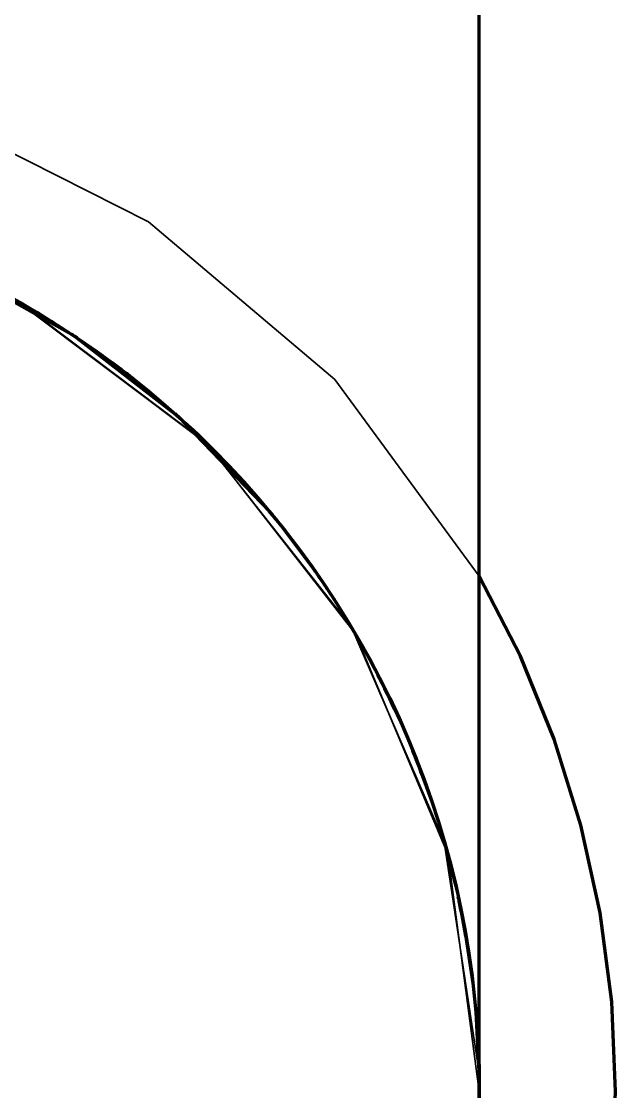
# Model space of a CAD drawing. Header units: millimetres. Extents: x 0 to 2208, y 0 to 420.
# Drawn here: x 113.8832 to 114.0141, y 75.7341 to 75.9699 of the extents above; entities that cross this region are included whole.
import ezdxf

# ---------------------------------------------------------------- set-up
doc = ezdxf.new("R2010")
doc.units = ezdxf.units.MM
doc.linetypes.add('IRAM-E-TRAZOS', pattern=[5, 4, -1])
doc.layers.add('01-VISIBLE', color=7, linetype='CONTINUOUS', lineweight=70)
doc.layers.add('02-OCULTA', color=4, linetype='IRAM-E-TRAZOS', lineweight=35)

msp = doc.modelspace()

# ---------------------------------------------------------------- linework, layer by layer
at = {"layer": '01-VISIBLE'}
for points in [[(113.98406, 75.25406), (113.98406, 75.30459), (113.98406, 75.35512), (113.98406, 75.40564), (113.98406, 75.45617), (113.98406, 75.50669), (113.98406, 75.55722), (113.98406, 75.60775), (113.98406, 75.65827), (113.98406, 75.7088), (113.98406, 75.75933), (113.98406, 75.80985), (113.98406, 75.86038), (113.98406, 75.9109), (113.98406, 75.96143), (113.98406, 76.01196), (113.98406, 76.06248), (113.98406, 76.11301), (113.98406, 76.16354), (113.98406, 76.21406)], [(113.98406, 75.73406), (113.98406, 75.7874), (113.98406, 75.84073), (113.98406, 75.89406), (113.98406, 75.9474), (113.98406, 76.00073), (113.98406, 76.05406), (113.98406, 76.1074), (113.98406, 76.16073), (113.98406, 76.21406)], [(113.78406, 75.93406), (113.81323, 75.93192), (113.84178, 75.92555), (113.8691, 75.91508), (113.89459, 75.90075), (113.91772, 75.88284), (113.93799, 75.86175)], [(113.88659, 75.90578), (113.8856, 75.90637), (113.8846, 75.90696), (113.8836, 75.90753), (113.8826, 75.90811), (113.88159, 75.90867), (113.88058, 75.90923)], [(113.88703, 75.90552), (113.88696, 75.90556), (113.88689, 75.9056), (113.88682, 75.90565), (113.88675, 75.90569), (113.88668, 75.90573), (113.8866, 75.90577)], [(113.88745, 75.90527), (113.88738, 75.90531), (113.88731, 75.90535), (113.88724, 75.90539), (113.88717, 75.90543), (113.88711, 75.90547), (113.88704, 75.90551)], [(113.89021, 75.90357), (113.89017, 75.90359), (113.89014, 75.90361), (113.89011, 75.90363), (113.89008, 75.90365), (113.89004, 75.90367), (113.89001, 75.90369)], [(113.89037, 75.90347), (113.89035, 75.90348), (113.89032, 75.9035), (113.8903, 75.90352), (113.89027, 75.90353), (113.89025, 75.90355), (113.89022, 75.90356)], [(113.89042, 75.90344), (113.89041, 75.90344), (113.89041, 75.90344), (113.89041, 75.90344), (113.89041, 75.90344), (113.89041, 75.90344), (113.89041, 75.90345)], [(113.89062, 75.90331), (113.89062, 75.90331), (113.89062, 75.90331), (113.89062, 75.90331), (113.89062, 75.90331), (113.89062, 75.90331), (113.89062, 75.90331)], [(113.89082, 75.90318), (113.89082, 75.90318), (113.89082, 75.90318), (113.89082, 75.90318), (113.89082, 75.90318), (113.89082, 75.90318), (113.89082, 75.90318)], [(113.89103, 75.90306), (113.89103, 75.90306), (113.89103, 75.90306), (113.89103, 75.90306), (113.89103, 75.90306), (113.89103, 75.90306), (113.89103, 75.90306)], [(113.89123, 75.90293), (113.89123, 75.90293), (113.89123, 75.90293), (113.89123, 75.90293), (113.89123, 75.90293), (113.89123, 75.90293), (113.89123, 75.90293)], [(113.89143, 75.9028), (113.89143, 75.9028), (113.89143, 75.9028), (113.89143, 75.9028), (113.89143, 75.9028), (113.89143, 75.9028), (113.89143, 75.9028)], [(113.89163, 75.90267), (113.89163, 75.90267), (113.89163, 75.90267), (113.89163, 75.90267), (113.89163, 75.90267), (113.89163, 75.90267), (113.89163, 75.90267)], [(113.89184, 75.90254), (113.89184, 75.90254), (113.89184, 75.90254), (113.89184, 75.90254), (113.89184, 75.90254), (113.89184, 75.90254), (113.89184, 75.90254)], [(113.89204, 75.90241), (113.89204, 75.90241), (113.89204, 75.90241), (113.89204, 75.90241), (113.89204, 75.90241), (113.89204, 75.90241), (113.89204, 75.90241)], [(113.89224, 75.90228), (113.89224, 75.90228), (113.89224, 75.90228), (113.89224, 75.90228), (113.89224, 75.90228), (113.89224, 75.90228), (113.89224, 75.90228)], [(113.89244, 75.90215), (113.89244, 75.90215), (113.89244, 75.90215), (113.89244, 75.90215), (113.89244, 75.90215), (113.89244, 75.90215), (113.89244, 75.90215)], [(113.89264, 75.90202), (113.89264, 75.90202), (113.89264, 75.90202), (113.89264, 75.90202), (113.89264, 75.90202), (113.89264, 75.90202), (113.89264, 75.90202)], [(113.89304, 75.90176), (113.89304, 75.90176), (113.89304, 75.90176), (113.89304, 75.90176), (113.89304, 75.90176), (113.89304, 75.90176), (113.89304, 75.90176)], [(113.89325, 75.90163), (113.89324, 75.90163), (113.89324, 75.90163), (113.89324, 75.90163), (113.89324, 75.90163), (113.89324, 75.90163), (113.89324, 75.90163)], [(113.89345, 75.9015), (113.89345, 75.9015), (113.89345, 75.9015), (113.89345, 75.9015), (113.89344, 75.9015), (113.89344, 75.9015), (113.89344, 75.9015)], [(113.89365, 75.90137), (113.89365, 75.90137), (113.89365, 75.90137), (113.89365, 75.90137), (113.89364, 75.90137), (113.89364, 75.90137), (113.89364, 75.90137)], [(113.89381, 75.90126), (113.89381, 75.90126), (113.89381, 75.90126), (113.89381, 75.90126), (113.89381, 75.90126), (113.89381, 75.90126), (113.89381, 75.90126)], [(113.89397, 75.90116), (113.89397, 75.90116), (113.89397, 75.90116), (113.89396, 75.90116), (113.89396, 75.90116), (113.89396, 75.90116), (113.89396, 75.90116)], [(113.89412, 75.90105), (113.89412, 75.90105), (113.89412, 75.90105), (113.89412, 75.90105), (113.89412, 75.90105), (113.89412, 75.90105), (113.89412, 75.90105)], [(113.89458, 75.90076), (113.89452, 75.9008), (113.89446, 75.90083), (113.8944, 75.90087), (113.89434, 75.90091), (113.89428, 75.90095), (113.89422, 75.90099)], [(113.89554, 75.90011), (113.89544, 75.90018), (113.89534, 75.90025), (113.89524, 75.90031), (113.89514, 75.90038), (113.89504, 75.90045), (113.89493, 75.90052)], [(113.90114, 75.89622), (113.90111, 75.89623), (113.90108, 75.89625), (113.90106, 75.89627), (113.90103, 75.89629), (113.90101, 75.89631), (113.90098, 75.89633)], [(113.90144, 75.896), (113.90144, 75.896), (113.90144, 75.896), (113.90143, 75.896), (113.90143, 75.896), (113.90143, 75.89601), (113.90142, 75.89601)], [(113.90194, 75.89564), (113.90192, 75.89564), (113.90191, 75.89565), (113.9019, 75.89566), (113.90189, 75.89567), (113.90188, 75.89568), (113.90187, 75.89569)], [(113.90231, 75.89536), (113.90231, 75.89536), (113.90231, 75.89536), (113.90231, 75.89536), (113.90231, 75.89536), (113.90231, 75.89536), (113.90231, 75.89536)], [(113.9028, 75.895), (113.90279, 75.89501), (113.90278, 75.89502), (113.90277, 75.89502), (113.90276, 75.89503), (113.90276, 75.89503), (113.90275, 75.89504)], [(113.90322, 75.89469), (113.90322, 75.89469), (113.90321, 75.8947), (113.90321, 75.8947), (113.9032, 75.89471), (113.90319, 75.89471), (113.90319, 75.89472)], [(113.90328, 75.89465), (113.90327, 75.89465), (113.90327, 75.89466), (113.90326, 75.89466), (113.90326, 75.89466), (113.90325, 75.89467), (113.90324, 75.89467)], [(113.90333, 75.89461), (113.90332, 75.89461), (113.90331, 75.89462), (113.90331, 75.89463), (113.9033, 75.89463), (113.90329, 75.89464), (113.90328, 75.89465)], [(113.90338, 75.89457), (113.90338, 75.89458), (113.90337, 75.89458), (113.90336, 75.89459), (113.90335, 75.89459), (113.90334, 75.8946), (113.90334, 75.8946)], [(113.90344, 75.89453), (113.90343, 75.89454), (113.90342, 75.89454), (113.90341, 75.89455), (113.90341, 75.89455), (113.9034, 75.89456), (113.90339, 75.89456)], [(113.90349, 75.89449), (113.90348, 75.8945), (113.90348, 75.8945), (113.90347, 75.89451), (113.90346, 75.89451), (113.90345, 75.89452), (113.90345, 75.89452)], [(113.90354, 75.89445), (113.90354, 75.89446), (113.90353, 75.89446), (113.90352, 75.89447), (113.90352, 75.89447), (113.90351, 75.89448), (113.9035, 75.89448)], [(113.9036, 75.89441), (113.90359, 75.89442), (113.90358, 75.89442), (113.90358, 75.89443), (113.90357, 75.89443), (113.90356, 75.89444), (113.90356, 75.89444)], [(113.90365, 75.89437), (113.90364, 75.89438), (113.90364, 75.89438), (113.90363, 75.89439), (113.90362, 75.89439), (113.90362, 75.89439), (113.90361, 75.8944)], [(113.9037, 75.89433), (113.9037, 75.89434), (113.90369, 75.89434), (113.90369, 75.89434), (113.90368, 75.89435), (113.90367, 75.89435), (113.90367, 75.89436)], [(113.90376, 75.89429), (113.90375, 75.8943), (113.90375, 75.8943), (113.90374, 75.8943), (113.90373, 75.89431), (113.90373, 75.89431), (113.90372, 75.89432)], [(113.90381, 75.89425), (113.9038, 75.89426), (113.90379, 75.89426), (113.90378, 75.89427), (113.90378, 75.89428), (113.90377, 75.89428), (113.90376, 75.89429)], [(113.90386, 75.89421), (113.90386, 75.89422), (113.90385, 75.89422), (113.90384, 75.89423), (113.90383, 75.89424), (113.90382, 75.89424), (113.90381, 75.89425)], [(113.90392, 75.89417), (113.90391, 75.89418), (113.9039, 75.89418), (113.90389, 75.89419), (113.90388, 75.8942), (113.90388, 75.8942), (113.90387, 75.89421)], [(113.90397, 75.89413), (113.90396, 75.89414), (113.90395, 75.89414), (113.90395, 75.89415), (113.90394, 75.89416), (113.90393, 75.89416), (113.90392, 75.89417)], [(113.90402, 75.89409), (113.90402, 75.8941), (113.90401, 75.8941), (113.904, 75.89411), (113.90399, 75.89411), (113.90399, 75.89412), (113.90398, 75.89413)], [(113.90408, 75.89405), (113.90407, 75.89406), (113.90406, 75.89406), (113.90405, 75.89407), (113.90405, 75.89407), (113.90404, 75.89408), (113.90403, 75.89408)], [(113.90413, 75.89401), (113.90412, 75.89402), (113.90412, 75.89402), (113.90411, 75.89403), (113.9041, 75.89403), (113.90409, 75.89404), (113.90409, 75.89404)], [(113.90418, 75.89397), (113.90418, 75.89398), (113.90417, 75.89398), (113.90416, 75.89399), (113.90416, 75.89399), (113.90415, 75.894), (113.90414, 75.894)], [(113.90424, 75.89393), (113.90423, 75.89394), (113.90422, 75.89394), (113.90422, 75.89395), (113.90421, 75.89395), (113.9042, 75.89396), (113.9042, 75.89396)], [(113.90429, 75.89389), (113.90428, 75.8939), (113.90428, 75.8939), (113.90427, 75.89391), (113.90426, 75.89391), (113.90426, 75.89392), (113.90425, 75.89392)], [(113.90434, 75.89385), (113.90434, 75.89386), (113.90433, 75.89386), (113.90432, 75.89387), (113.90432, 75.89387), (113.90431, 75.89387), (113.90431, 75.89388)], [(113.90439, 75.89381), (113.90439, 75.89382), (113.90438, 75.89383), (113.90437, 75.89383), (113.90436, 75.89384), (113.90435, 75.89384), (113.90434, 75.89385)], [(113.90445, 75.89377), (113.90444, 75.89378), (113.90443, 75.89379), (113.90442, 75.89379), (113.90441, 75.8938), (113.90441, 75.8938), (113.9044, 75.89381)], [(113.9045, 75.89373), (113.90449, 75.89374), (113.90448, 75.89374), (113.90448, 75.89375), (113.90447, 75.89376), (113.90446, 75.89376), (113.90445, 75.89377)], [(113.90455, 75.89369), (113.90455, 75.8937), (113.90454, 75.8937), (113.90453, 75.89371), (113.90452, 75.89372), (113.90452, 75.89372), (113.90451, 75.89373)], [(113.90461, 75.89365), (113.9046, 75.89366), (113.90459, 75.89366), (113.90458, 75.89367), (113.90458, 75.89368), (113.90457, 75.89368), (113.90456, 75.89369)], [(113.90466, 75.89361), (113.90465, 75.89362), (113.90465, 75.89362), (113.90464, 75.89363), (113.90463, 75.89363), (113.90462, 75.89364), (113.90462, 75.89365)], [(113.90471, 75.89357), (113.90471, 75.89358), (113.9047, 75.89358), (113.90469, 75.89359), (113.90469, 75.89359), (113.90468, 75.8936), (113.90467, 75.8936)], [(113.90477, 75.89353), (113.90476, 75.89354), (113.90475, 75.89354), (113.90475, 75.89355), (113.90474, 75.89355), (113.90473, 75.89356), (113.90473, 75.89356)], [(113.90482, 75.89349), (113.90481, 75.8935), (113.90481, 75.8935), (113.9048, 75.89351), (113.90479, 75.89351), (113.90479, 75.89352), (113.90478, 75.89352)], [(113.90487, 75.89345), (113.90487, 75.89346), (113.90486, 75.89346), (113.90485, 75.89347), (113.90485, 75.89347), (113.90484, 75.89348), (113.90484, 75.89348)], [(113.90492, 75.89341), (113.90492, 75.89342), (113.90491, 75.89343), (113.9049, 75.89343), (113.90489, 75.89344), (113.90488, 75.89345), (113.90487, 75.89345)], [(113.90498, 75.89337), (113.90497, 75.89338), (113.90496, 75.89339), (113.90495, 75.89339), (113.90494, 75.8934), (113.90493, 75.8934), (113.90493, 75.89341)], [(113.90503, 75.89333), (113.90502, 75.89334), (113.90501, 75.89334), (113.90501, 75.89335), (113.905, 75.89336), (113.90499, 75.89336), (113.90498, 75.89337)], [(113.90508, 75.89329), (113.90507, 75.8933), (113.90507, 75.8933), (113.90506, 75.89331), (113.90505, 75.89332), (113.90504, 75.89332), (113.90504, 75.89333)], [(113.90514, 75.89325), (113.90513, 75.89326), (113.90512, 75.89326), (113.90511, 75.89327), (113.9051, 75.89328), (113.9051, 75.89328), (113.90509, 75.89329)], [(113.90519, 75.89321), (113.90518, 75.89322), (113.90517, 75.89322), (113.90517, 75.89323), (113.90516, 75.89323), (113.90515, 75.89324), (113.90514, 75.89325)], [(113.90524, 75.89317), (113.90523, 75.89318), (113.90523, 75.89318), (113.90522, 75.89319), (113.90521, 75.89319), (113.90521, 75.8932), (113.9052, 75.8932)], [(113.90529, 75.89313), (113.90529, 75.89314), (113.90528, 75.89314), (113.90527, 75.89315), (113.90527, 75.89315), (113.90526, 75.89316), (113.90525, 75.89316)], [(113.90535, 75.89309), (113.90534, 75.8931), (113.90533, 75.8931), (113.90533, 75.89311), (113.90532, 75.89311), (113.90531, 75.89312), (113.90531, 75.89312)], [(113.9054, 75.89305), (113.90539, 75.89306), (113.90539, 75.89306), (113.90538, 75.89307), (113.90537, 75.89307), (113.90537, 75.89307), (113.90536, 75.89308)], [(113.90733, 75.89156), (113.9071, 75.89174), (113.90687, 75.89192), (113.90664, 75.8921), (113.90641, 75.89228), (113.90617, 75.89246), (113.90594, 75.89264)], [(113.90744, 75.89147), (113.90743, 75.89148), (113.90742, 75.89149), (113.90741, 75.89149), (113.9074, 75.8915), (113.90739, 75.89151), (113.90739, 75.89151)], [(113.90763, 75.89132), (113.90763, 75.89133), (113.90763, 75.89133), (113.90762, 75.89133), (113.90762, 75.89133), (113.90762, 75.89133), (113.90762, 75.89133)], [(113.90775, 75.89123), (113.90774, 75.89124), (113.90773, 75.89125), (113.90771, 75.89126), (113.9077, 75.89127), (113.90768, 75.89128), (113.90767, 75.89129)], [(113.90798, 75.89105), (113.90798, 75.89105), (113.90798, 75.89105), (113.90798, 75.89105), (113.90798, 75.89105), (113.90798, 75.89105), (113.90798, 75.89105)], [(113.9082, 75.89087), (113.9082, 75.89088), (113.9082, 75.89088), (113.9082, 75.89088), (113.9082, 75.89088), (113.9082, 75.89088), (113.9082, 75.89088)], [(113.90838, 75.89073), (113.90837, 75.89074), (113.90836, 75.89074), (113.90835, 75.89075), (113.90835, 75.89076), (113.90834, 75.89077), (113.90833, 75.89077)], [(113.90856, 75.89059), (113.90856, 75.89059), (113.90856, 75.89059), (113.90856, 75.89059), (113.90856, 75.89059), (113.90856, 75.89059), (113.90856, 75.89059)], [(113.90875, 75.89044), (113.90875, 75.89044), (113.90875, 75.89044), (113.90875, 75.89044), (113.90875, 75.89044), (113.90875, 75.89044), (113.90875, 75.89044)], [(113.90893, 75.8903), (113.90893, 75.8903), (113.90893, 75.8903), (113.90893, 75.8903), (113.90893, 75.8903), (113.90893, 75.8903), (113.90893, 75.8903)], [(113.90911, 75.89015), (113.90911, 75.89015), (113.90911, 75.89015), (113.90911, 75.89015), (113.90911, 75.89015), (113.90911, 75.89015), (113.90911, 75.89015)], [(113.90929, 75.89), (113.90929, 75.89), (113.90929, 75.89), (113.90929, 75.89), (113.90929, 75.89), (113.90929, 75.89), (113.90929, 75.89)], [(113.90947, 75.88986), (113.90947, 75.88986), (113.90947, 75.88986), (113.90947, 75.88986), (113.90947, 75.88986), (113.90947, 75.88986), (113.90947, 75.88986)], [(113.90965, 75.88971), (113.90965, 75.88971), (113.90965, 75.88971), (113.90965, 75.88971), (113.90965, 75.88971), (113.90965, 75.88971), (113.90965, 75.88971)], [(113.90983, 75.88957), (113.90983, 75.88957), (113.90983, 75.88957), (113.90983, 75.88957), (113.90983, 75.88957), (113.90983, 75.88957), (113.90983, 75.88957)], [(113.91001, 75.88942), (113.91001, 75.88942), (113.91001, 75.88942), (113.91001, 75.88942), (113.91001, 75.88942), (113.91001, 75.88942), (113.91001, 75.88942)], [(113.91823, 75.88238), (113.91804, 75.88256), (113.91785, 75.88273), (113.91765, 75.8829), (113.91746, 75.88308), (113.91726, 75.88325), (113.91707, 75.88343)], [(113.91909, 75.8816), (113.91909, 75.8816), (113.91909, 75.8816), (113.91909, 75.8816), (113.91909, 75.8816), (113.91909, 75.8816), (113.91909, 75.8816)], [(113.91932, 75.88139), (113.91932, 75.88139), (113.91932, 75.88139), (113.91932, 75.88139), (113.91932, 75.88139), (113.91932, 75.88139), (113.91932, 75.88139)], [(113.91996, 75.8808), (113.91989, 75.88087), (113.91982, 75.88093), (113.91975, 75.88099), (113.91968, 75.88106), (113.91961, 75.88112), (113.91955, 75.88118)], [(113.92672, 75.87424), (113.92562, 75.87535), (113.92451, 75.87646), (113.92339, 75.87755), (113.92226, 75.87864), (113.92112, 75.87972), (113.91998, 75.88078)], [(113.93909, 75.86042), (113.93845, 75.8612), (113.93781, 75.86197), (113.93717, 75.86274), (113.93652, 75.86351), (113.93587, 75.86428), (113.93521, 75.86504)], [(113.93823, 75.86147), (113.93841, 75.86125), (113.93859, 75.86103), (113.93877, 75.86081), (113.93895, 75.86059), (113.93914, 75.86036), (113.93932, 75.86014)], [(113.93932, 75.86014), (113.93928, 75.86018), (113.93924, 75.86023), (113.93921, 75.86028), (113.93917, 75.86032), (113.93913, 75.86037), (113.93909, 75.86042)], [(113.94109, 75.85793), (113.94079, 75.8583), (113.9405, 75.85867), (113.94021, 75.85904), (113.93992, 75.8594), (113.93962, 75.85977), (113.93933, 75.86013)], [(113.94118, 75.85781), (113.94117, 75.85782), (113.94116, 75.85784), (113.94115, 75.85786), (113.94113, 75.85787), (113.94112, 75.85789), (113.94111, 75.8579)], [(113.94126, 75.85771), (113.94125, 75.85773), (113.94124, 75.85774), (113.94122, 75.85776), (113.94121, 75.85777), (113.9412, 75.85779), (113.94119, 75.8578)], [(113.94127, 75.8577), (113.94127, 75.8577), (113.94127, 75.8577), (113.94127, 75.8577), (113.94127, 75.8577), (113.94127, 75.8577), (113.94126, 75.85771)], [(113.94791, 75.84875), (113.94787, 75.84881), (113.94783, 75.84887), (113.94779, 75.84892), (113.94775, 75.84898), (113.94771, 75.84904), (113.94767, 75.8491)], [(113.94803, 75.84858), (113.94801, 75.84861), (113.94799, 75.84864), (113.94797, 75.84867), (113.94795, 75.8487), (113.94793, 75.84872), (113.94791, 75.84875)], [(113.95034, 75.8452), (113.94996, 75.84577), (113.94958, 75.84633), (113.94919, 75.8469), (113.94881, 75.84746), (113.94842, 75.84802), (113.94803, 75.84858)], [(114.01406, 75.73406), (114.01321, 75.75384), (114.01066, 75.77346), (114.00644, 75.7928), (114.00056, 75.8117), (113.99309, 75.83003), (113.98406, 75.84764)], [(114.01406, 75.73406), (114.01321, 75.75384), (114.01066, 75.77346), (114.00644, 75.7928), (114.00056, 75.8117), (113.99309, 75.83003), (113.98406, 75.84764)], [(113.95036, 75.84517), (113.95036, 75.84518), (113.95036, 75.84518), (113.95035, 75.84518), (113.95035, 75.84518), (113.95035, 75.84518), (113.95035, 75.84518)], [(113.95052, 75.84493), (113.95051, 75.84495), (113.95049, 75.84498), (113.95047, 75.845), (113.95046, 75.84502), (113.95044, 75.84505), (113.95043, 75.84507)], [(113.95163, 75.84324), (113.95146, 75.84351), (113.95128, 75.84379), (113.9511, 75.84406), (113.95092, 75.84433), (113.95074, 75.8446), (113.95056, 75.84487)], [(113.95211, 75.8425), (113.95214, 75.84246), (113.95217, 75.84242), (113.95219, 75.84238), (113.95222, 75.84234), (113.95225, 75.84229), (113.95227, 75.84225)], [(113.95231, 75.8422), (113.95231, 75.8422), (113.95231, 75.8422), (113.95231, 75.8422), (113.95231, 75.8422), (113.95231, 75.8422), (113.95231, 75.8422)], [(113.95231, 75.84219), (113.95234, 75.84215), (113.95237, 75.84211), (113.95239, 75.84206), (113.95242, 75.84202), (113.95245, 75.84198), (113.95247, 75.84194)], [(113.95252, 75.84188), (113.95252, 75.84186), (113.95253, 75.84185), (113.95254, 75.84184), (113.95255, 75.84183), (113.95255, 75.84181), (113.95256, 75.8418)], [(113.95256, 75.8418), (113.95257, 75.8418), (113.95257, 75.84179), (113.95257, 75.84179), (113.95258, 75.84178), (113.95258, 75.84178), (113.95258, 75.84177)], [(113.95829, 75.83228), (113.95828, 75.83229), (113.95827, 75.83231), (113.95826, 75.83232), (113.95825, 75.83234), (113.95824, 75.83236), (113.95823, 75.83237)], [(113.95936, 75.83035), (113.95918, 75.83067), (113.959, 75.83099), (113.95883, 75.83131), (113.95865, 75.83163), (113.95847, 75.83195), (113.95829, 75.83227)], [(113.96025, 75.82871), (113.9601, 75.82899), (113.95995, 75.82926), (113.9598, 75.82953), (113.95966, 75.82981), (113.95951, 75.83008), (113.95936, 75.83035)], [(113.96034, 75.82853), (113.96033, 75.82856), (113.96031, 75.82859), (113.9603, 75.82862), (113.96028, 75.82865), (113.96026, 75.82868), (113.96025, 75.82871)], [(113.96202, 75.82533), (113.96175, 75.82587), (113.96147, 75.8264), (113.96119, 75.82693), (113.96091, 75.82747), (113.96063, 75.828), (113.96035, 75.82853)], [(113.96189, 75.82558), (113.96189, 75.82558), (113.96189, 75.82558), (113.96189, 75.82558), (113.96189, 75.82558), (113.96189, 75.82558), (113.96189, 75.82558)], [(113.96198, 75.82542), (113.96198, 75.82542), (113.96198, 75.82542), (113.96198, 75.82542), (113.96198, 75.82542), (113.96198, 75.82542), (113.96198, 75.82542)], [(113.96211, 75.82515), (113.9621, 75.82518), (113.96208, 75.82521), (113.96207, 75.82524), (113.96205, 75.82527), (113.96204, 75.8253), (113.96202, 75.82533)], [(113.96207, 75.82525), (113.96207, 75.82525), (113.96207, 75.82525), (113.96207, 75.82525), (113.96207, 75.82525), (113.96207, 75.82525), (113.96207, 75.82525)], [(113.9654, 75.81842), (113.96487, 75.81955), (113.96434, 75.82067), (113.96379, 75.8218), (113.96324, 75.82292), (113.96268, 75.82404), (113.96212, 75.82515)], [(113.96215, 75.82508), (113.96215, 75.82508), (113.96215, 75.82508), (113.96215, 75.82508), (113.96215, 75.82508), (113.96215, 75.82508), (113.96215, 75.82508)], [(113.96797, 75.81266), (113.96797, 75.81266), (113.96797, 75.81266), (113.96797, 75.81266), (113.96797, 75.81266), (113.96797, 75.81266), (113.96797, 75.81266)], [(113.96804, 75.8125), (113.96804, 75.8125), (113.96804, 75.8125), (113.96804, 75.8125), (113.96804, 75.8125), (113.96804, 75.8125), (113.96804, 75.8125)], [(113.96811, 75.81234), (113.96811, 75.81234), (113.96811, 75.81234), (113.96811, 75.81234), (113.96811, 75.81234), (113.96811, 75.81234), (113.96811, 75.81234)], [(113.96935, 75.80936), (113.96934, 75.80938), (113.96933, 75.80939), (113.96933, 75.80941), (113.96932, 75.80943), (113.96931, 75.80944), (113.96931, 75.80946)], [(113.96938, 75.80928), (113.96938, 75.80928), (113.96938, 75.80928), (113.96938, 75.80928), (113.96938, 75.80928), (113.96938, 75.80928), (113.96938, 75.80928)], [(113.96941, 75.80921), (113.96941, 75.80921), (113.96941, 75.80921), (113.96941, 75.80921), (113.96941, 75.80921), (113.96941, 75.80921), (113.96941, 75.80921)], [(113.97154, 75.80372), (113.9712, 75.80463), (113.97085, 75.80554), (113.97051, 75.80644), (113.97015, 75.80735), (113.96979, 75.80825), (113.96943, 75.80915)], [(113.97944, 75.77682), (113.97944, 75.77683), (113.97943, 75.77684), (113.97943, 75.77685), (113.97943, 75.77686), (113.97943, 75.77687), (113.97943, 75.77688)], [(113.97962, 75.77596), (113.97959, 75.7761), (113.97956, 75.77624), (113.97953, 75.77638), (113.9795, 75.77653), (113.97947, 75.77667), (113.97944, 75.77681)], [(113.97967, 75.77576), (113.97966, 75.77579), (113.97965, 75.77582), (113.97965, 75.77586), (113.97964, 75.77589), (113.97963, 75.77592), (113.97963, 75.77596)], [(113.98111, 75.76831), (113.98089, 75.76955), (113.98066, 75.7708), (113.98042, 75.77204), (113.98018, 75.77327), (113.97993, 75.77451), (113.97967, 75.77575)], [(113.98115, 75.76806), (113.98115, 75.76809), (113.98114, 75.76812), (113.98114, 75.76816), (113.98113, 75.76819), (113.98112, 75.76822), (113.98112, 75.76826)], [(113.98348, 75.7493), (113.98348, 75.74933), (113.98348, 75.74936), (113.98347, 75.7494), (113.98347, 75.74943), (113.98347, 75.74946), (113.98347, 75.7495)], [(113.98349, 75.74923), (113.98349, 75.74923), (113.98349, 75.74923), (113.98349, 75.74923), (113.98349, 75.74923), (113.98349, 75.74923), (113.98349, 75.74923)], [(113.98349, 75.74912), (113.98349, 75.74912), (113.98349, 75.74912), (113.98349, 75.74912), (113.98349, 75.74912), (113.98349, 75.74912), (113.98349, 75.74912)], [(113.98372, 75.74575), (113.98372, 75.74575), (113.98372, 75.74575), (113.98372, 75.74575), (113.98372, 75.74575), (113.98372, 75.74575), (113.98372, 75.74575)], [(113.98373, 75.74563), (113.98373, 75.74563), (113.98373, 75.74562), (113.98373, 75.74562), (113.98373, 75.74562), (113.98373, 75.74562), (113.98373, 75.74561)], [(113.98373, 75.74559), (113.98375, 75.74515), (113.98378, 75.74471), (113.9838, 75.74428), (113.98382, 75.74384), (113.98384, 75.7434), (113.98386, 75.74296)], [(113.98386, 75.74296), (113.98387, 75.74291), (113.98387, 75.74286), (113.98387, 75.74281), (113.98387, 75.74276), (113.98388, 75.74271), (113.98388, 75.74266)], [(113.98388, 75.74266), (113.98388, 75.74264), (113.98388, 75.74262), (113.98388, 75.7426), (113.98388, 75.74258), (113.98388, 75.74256), (113.98388, 75.74254)], [(113.98398, 75.73978), (113.98398, 75.73978), (113.98398, 75.73978), (113.98398, 75.73978), (113.98398, 75.73978), (113.98398, 75.73978), (113.98398, 75.73978)], [(113.98402, 75.73819), (113.98401, 75.73844), (113.98401, 75.73868), (113.984, 75.73893), (113.984, 75.73918), (113.98399, 75.73942), (113.98398, 75.73967)], [(113.98402, 75.73817), (113.98403, 75.73748), (113.98404, 75.7368), (113.98405, 75.73612), (113.98406, 75.73543), (113.98406, 75.73475), (113.98406, 75.73406)], [(113.98406, 75.73406), (113.98406, 75.73475), (113.98406, 75.73543), (113.98405, 75.73612), (113.98404, 75.7368), (113.98403, 75.73748), (113.98402, 75.73817)], [(113.98406, 75.73406), (113.98383, 75.72436), (113.98312, 75.71468), (113.98195, 75.70505), (113.98031, 75.69549), (113.9782, 75.68601), (113.97565, 75.67665)], [(113.98402, 75.72996), (113.98403, 75.73064), (113.98404, 75.73132), (113.98405, 75.73201), (113.98406, 75.73269), (113.98406, 75.73338), (113.98406, 75.73406)], [(113.98406, 75.62048), (113.99309, 75.6381), (114.00056, 75.65643), (114.00644, 75.67533), (114.01066, 75.69466), (114.01321, 75.71429), (114.01406, 75.73406)], [(113.98406, 75.62048), (113.99309, 75.6381), (114.00056, 75.65643), (114.00644, 75.67533), (114.01066, 75.69466), (114.01321, 75.71429), (114.01406, 75.73406)], [(113.98406, 75.25406), (113.98406, 75.3074), (113.98406, 75.36073), (113.98406, 75.41406), (113.98406, 75.4674), (113.98406, 75.52073), (113.98406, 75.57406), (113.98406, 75.6274), (113.98406, 75.68073), (113.98406, 75.73406)]]:
    msp.add_lwpolyline(points, dxfattribs=at)
msp.add_circle((113.78406, 75.73406), 0.2, dxfattribs=at)
at = {"layer": '02-OCULTA'}
for points in [[(113.98406, 75.84764), (113.95223, 75.89097), (113.91121, 75.92572), (113.86324, 75.95), (113.81094, 75.96249), (113.75718, 75.96249), (113.70488, 75.95), (113.65692, 75.92572), (113.61589, 75.89097), (113.58406, 75.84764)], [(113.98406, 75.84764), (113.95223, 75.89097), (113.91121, 75.92572), (113.86324, 75.95), (113.81094, 75.96249), (113.75718, 75.96249), (113.70488, 75.95), (113.65692, 75.92572), (113.61589, 75.89097), (113.58406, 75.84764)], [(113.78075, 75.93403), (113.83315, 75.92794), (113.88214, 75.90836), (113.92431, 75.87665), (113.95671, 75.83502), (113.9771, 75.78636), (113.98406, 75.73406)], [(113.78406, 75.93406), (113.83516, 75.92742), (113.88287, 75.90795), (113.92402, 75.87693), (113.95588, 75.83642), (113.97633, 75.78912), (113.98402, 75.73817)], [(113.8866, 75.90577), (113.8866, 75.90578), (113.8866, 75.90578), (113.8866, 75.90578), (113.8866, 75.90578), (113.88659, 75.90578), (113.88659, 75.90578)], [(113.88704, 75.90551), (113.88704, 75.90552), (113.88704, 75.90552), (113.88704, 75.90552), (113.88704, 75.90552), (113.88703, 75.90552), (113.88703, 75.90552)], [(113.89001, 75.90369), (113.88958, 75.90396), (113.88916, 75.90422), (113.88873, 75.90449), (113.8883, 75.90475), (113.88788, 75.90501), (113.88745, 75.90527)], [(113.89022, 75.90356), (113.89022, 75.90356), (113.89022, 75.90357), (113.89021, 75.90357), (113.89021, 75.90357), (113.89021, 75.90357), (113.89021, 75.90357)], [(113.89041, 75.90345), (113.8904, 75.90345), (113.8904, 75.90345), (113.89039, 75.90346), (113.89038, 75.90346), (113.89038, 75.90346), (113.89037, 75.90347)], [(113.89062, 75.90331), (113.89058, 75.90333), (113.89055, 75.90336), (113.89052, 75.90338), (113.89048, 75.9034), (113.89045, 75.90342), (113.89042, 75.90344)], [(113.89082, 75.90318), (113.89079, 75.90321), (113.89075, 75.90323), (113.89072, 75.90325), (113.89069, 75.90327), (113.89065, 75.90329), (113.89062, 75.90331)], [(113.89103, 75.90306), (113.89099, 75.90308), (113.89096, 75.9031), (113.89092, 75.90312), (113.89089, 75.90314), (113.89086, 75.90316), (113.89082, 75.90318)], [(113.89123, 75.90293), (113.89119, 75.90295), (113.89116, 75.90297), (113.89113, 75.90299), (113.89109, 75.90301), (113.89106, 75.90303), (113.89103, 75.90306)], [(113.89143, 75.9028), (113.8914, 75.90282), (113.89136, 75.90284), (113.89133, 75.90286), (113.8913, 75.90288), (113.89126, 75.90291), (113.89123, 75.90293)], [(113.89163, 75.90267), (113.8916, 75.90269), (113.89157, 75.90271), (113.89153, 75.90273), (113.8915, 75.90276), (113.89147, 75.90278), (113.89143, 75.9028)], [(113.89184, 75.90254), (113.8918, 75.90256), (113.89177, 75.90258), (113.89173, 75.90261), (113.8917, 75.90263), (113.89167, 75.90265), (113.89163, 75.90267)], [(113.89204, 75.90241), (113.892, 75.90243), (113.89197, 75.90245), (113.89194, 75.90248), (113.8919, 75.9025), (113.89187, 75.90252), (113.89184, 75.90254)], [(113.89224, 75.90228), (113.89221, 75.9023), (113.89217, 75.90232), (113.89214, 75.90235), (113.89211, 75.90237), (113.89207, 75.90239), (113.89204, 75.90241)], [(113.89244, 75.90215), (113.89241, 75.90217), (113.89237, 75.9022), (113.89234, 75.90222), (113.89231, 75.90224), (113.89227, 75.90226), (113.89224, 75.90228)], [(113.89264, 75.90202), (113.89261, 75.90204), (113.89258, 75.90207), (113.89254, 75.90209), (113.89251, 75.90211), (113.89247, 75.90213), (113.89244, 75.90215)], [(113.89304, 75.90176), (113.89298, 75.9018), (113.89291, 75.90185), (113.89284, 75.90189), (113.89278, 75.90194), (113.89271, 75.90198), (113.89264, 75.90202)], [(113.89324, 75.90163), (113.89321, 75.90165), (113.89318, 75.90167), (113.89314, 75.9017), (113.89311, 75.90172), (113.89308, 75.90174), (113.89304, 75.90176)], [(113.89344, 75.9015), (113.89341, 75.90152), (113.89338, 75.90154), (113.89334, 75.90157), (113.89331, 75.90159), (113.89328, 75.90161), (113.89325, 75.90163)], [(113.89364, 75.90137), (113.89361, 75.90139), (113.89358, 75.90141), (113.89355, 75.90143), (113.89351, 75.90146), (113.89348, 75.90148), (113.89345, 75.9015)], [(113.89381, 75.90126), (113.89378, 75.90128), (113.89375, 75.9013), (113.89373, 75.90132), (113.8937, 75.90133), (113.89367, 75.90135), (113.89365, 75.90137)], [(113.89396, 75.90116), (113.89394, 75.90118), (113.89391, 75.90119), (113.89389, 75.90121), (113.89386, 75.90123), (113.89383, 75.90125), (113.89381, 75.90126)], [(113.89412, 75.90105), (113.8941, 75.90107), (113.89407, 75.90109), (113.89404, 75.90111), (113.89402, 75.90112), (113.89399, 75.90114), (113.89397, 75.90116)], [(113.89422, 75.90099), (113.8942, 75.901), (113.89419, 75.90101), (113.89417, 75.90102), (113.89416, 75.90103), (113.89414, 75.90104), (113.89412, 75.90105)], [(113.89493, 75.90052), (113.89487, 75.90056), (113.89482, 75.9006), (113.89476, 75.90064), (113.8947, 75.90068), (113.89464, 75.90072), (113.89458, 75.90076)], [(113.90098, 75.89633), (113.90008, 75.89697), (113.89918, 75.89761), (113.89828, 75.89824), (113.89737, 75.89887), (113.89646, 75.89949), (113.89554, 75.90011)], [(113.90142, 75.89601), (113.90138, 75.89604), (113.90133, 75.89608), (113.90128, 75.89611), (113.90123, 75.89615), (113.90118, 75.89618), (113.90114, 75.89622)], [(113.90187, 75.89569), (113.9018, 75.89574), (113.90172, 75.89579), (113.90165, 75.89584), (113.90158, 75.89589), (113.90151, 75.89594), (113.90144, 75.896)], [(113.90231, 75.89536), (113.90225, 75.89541), (113.90218, 75.89545), (113.90212, 75.8955), (113.90206, 75.89555), (113.902, 75.89559), (113.90194, 75.89564)], [(113.90275, 75.89504), (113.90268, 75.89509), (113.9026, 75.89515), (113.90253, 75.8952), (113.90246, 75.89525), (113.90238, 75.89531), (113.90231, 75.89536)], [(113.90319, 75.89472), (113.90312, 75.89476), (113.90306, 75.89481), (113.90299, 75.89486), (113.90293, 75.89491), (113.90286, 75.89496), (113.9028, 75.895)], [(113.90324, 75.89467), (113.90324, 75.89468), (113.90324, 75.89468), (113.90323, 75.89468), (113.90323, 75.89468), (113.90323, 75.89469), (113.90322, 75.89469)], [(113.90328, 75.89465), (113.90328, 75.89465), (113.90328, 75.89465), (113.90328, 75.89465), (113.90328, 75.89465), (113.90328, 75.89465), (113.90328, 75.89465)], [(113.90334, 75.8946), (113.90334, 75.89461), (113.90333, 75.89461), (113.90333, 75.89461), (113.90333, 75.89461), (113.90333, 75.89461), (113.90333, 75.89461)], [(113.90339, 75.89456), (113.90339, 75.89456), (113.90339, 75.89457), (113.90339, 75.89457), (113.90339, 75.89457), (113.90339, 75.89457), (113.90338, 75.89457)], [(113.90345, 75.89452), (113.90344, 75.89452), (113.90344, 75.89452), (113.90344, 75.89453), (113.90344, 75.89453), (113.90344, 75.89453), (113.90344, 75.89453)], [(113.9035, 75.89448), (113.9035, 75.89448), (113.9035, 75.89448), (113.9035, 75.89449), (113.90349, 75.89449), (113.90349, 75.89449), (113.90349, 75.89449)], [(113.90356, 75.89444), (113.90355, 75.89444), (113.90355, 75.89444), (113.90355, 75.89445), (113.90355, 75.89445), (113.90355, 75.89445), (113.90354, 75.89445)], [(113.90361, 75.8944), (113.90361, 75.8944), (113.90361, 75.8944), (113.9036, 75.8944), (113.9036, 75.89441), (113.9036, 75.89441), (113.9036, 75.89441)], [(113.90367, 75.89436), (113.90366, 75.89436), (113.90366, 75.89436), (113.90366, 75.89436), (113.90366, 75.89437), (113.90365, 75.89437), (113.90365, 75.89437)], [(113.90372, 75.89432), (113.90372, 75.89432), (113.90372, 75.89432), (113.90371, 75.89432), (113.90371, 75.89433), (113.90371, 75.89433), (113.9037, 75.89433)], [(113.90376, 75.89429), (113.90376, 75.89429), (113.90376, 75.89429), (113.90376, 75.89429), (113.90376, 75.89429), (113.90376, 75.89429), (113.90376, 75.89429)], [(113.90381, 75.89425), (113.90381, 75.89425), (113.90381, 75.89425), (113.90381, 75.89425), (113.90381, 75.89425), (113.90381, 75.89425), (113.90381, 75.89425)], [(113.90387, 75.89421), (113.90387, 75.89421), (113.90387, 75.89421), (113.90387, 75.89421), (113.90387, 75.89421), (113.90386, 75.89421), (113.90386, 75.89421)], [(113.90392, 75.89417), (113.90392, 75.89417), (113.90392, 75.89417), (113.90392, 75.89417), (113.90392, 75.89417), (113.90392, 75.89417), (113.90392, 75.89417)], [(113.90398, 75.89413), (113.90398, 75.89413), (113.90398, 75.89413), (113.90397, 75.89413), (113.90397, 75.89413), (113.90397, 75.89413), (113.90397, 75.89413)], [(113.90403, 75.89408), (113.90403, 75.89409), (113.90403, 75.89409), (113.90403, 75.89409), (113.90403, 75.89409), (113.90402, 75.89409), (113.90402, 75.89409)], [(113.90409, 75.89404), (113.90409, 75.89404), (113.90408, 75.89405), (113.90408, 75.89405), (113.90408, 75.89405), (113.90408, 75.89405), (113.90408, 75.89405)], [(113.90414, 75.894), (113.90414, 75.894), (113.90414, 75.89401), (113.90414, 75.89401), (113.90413, 75.89401), (113.90413, 75.89401), (113.90413, 75.89401)], [(113.9042, 75.89396), (113.90419, 75.89396), (113.90419, 75.89396), (113.90419, 75.89397), (113.90419, 75.89397), (113.90419, 75.89397), (113.90418, 75.89397)], [(113.90425, 75.89392), (113.90425, 75.89392), (113.90425, 75.89392), (113.90424, 75.89393), (113.90424, 75.89393), (113.90424, 75.89393), (113.90424, 75.89393)], [(113.90431, 75.89388), (113.9043, 75.89388), (113.9043, 75.89388), (113.9043, 75.89389), (113.90429, 75.89389), (113.90429, 75.89389), (113.90429, 75.89389)], [(113.90434, 75.89385), (113.90434, 75.89385), (113.90434, 75.89385), (113.90434, 75.89385), (113.90434, 75.89385), (113.90434, 75.89385), (113.90434, 75.89385)], [(113.9044, 75.89381), (113.9044, 75.89381), (113.9044, 75.89381), (113.9044, 75.89381), (113.9044, 75.89381), (113.9044, 75.89381), (113.90439, 75.89381)], [(113.90445, 75.89377), (113.90445, 75.89377), (113.90445, 75.89377), (113.90445, 75.89377), (113.90445, 75.89377), (113.90445, 75.89377), (113.90445, 75.89377)], [(113.90451, 75.89373), (113.90451, 75.89373), (113.90451, 75.89373), (113.9045, 75.89373), (113.9045, 75.89373), (113.9045, 75.89373), (113.9045, 75.89373)], [(113.90456, 75.89369), (113.90456, 75.89369), (113.90456, 75.89369), (113.90456, 75.89369), (113.90456, 75.89369), (113.90456, 75.89369), (113.90455, 75.89369)], [(113.90462, 75.89365), (113.90462, 75.89365), (113.90461, 75.89365), (113.90461, 75.89365), (113.90461, 75.89365), (113.90461, 75.89365), (113.90461, 75.89365)], [(113.90467, 75.8936), (113.90467, 75.89361), (113.90467, 75.89361), (113.90467, 75.89361), (113.90466, 75.89361), (113.90466, 75.89361), (113.90466, 75.89361)], [(113.90473, 75.89356), (113.90472, 75.89356), (113.90472, 75.89357), (113.90472, 75.89357), (113.90472, 75.89357), (113.90471, 75.89357), (113.90471, 75.89357)], [(113.90478, 75.89352), (113.90478, 75.89352), (113.90477, 75.89353), (113.90477, 75.89353), (113.90477, 75.89353), (113.90477, 75.89353), (113.90477, 75.89353)], [(113.90484, 75.89348), (113.90483, 75.89348), (113.90483, 75.89348), (113.90483, 75.89349), (113.90482, 75.89349), (113.90482, 75.89349), (113.90482, 75.89349)], [(113.90487, 75.89345), (113.90487, 75.89345), (113.90487, 75.89345), (113.90487, 75.89345), (113.90487, 75.89345), (113.90487, 75.89345), (113.90487, 75.89345)], [(113.90493, 75.89341), (113.90493, 75.89341), (113.90493, 75.89341), (113.90493, 75.89341), (113.90492, 75.89341), (113.90492, 75.89341), (113.90492, 75.89341)], [(113.90498, 75.89337), (113.90498, 75.89337), (113.90498, 75.89337), (113.90498, 75.89337), (113.90498, 75.89337), (113.90498, 75.89337), (113.90498, 75.89337)], [(113.90504, 75.89333), (113.90503, 75.89333), (113.90503, 75.89333), (113.90503, 75.89333), (113.90503, 75.89333), (113.90503, 75.89333), (113.90503, 75.89333)], [(113.90509, 75.89329), (113.90509, 75.89329), (113.90509, 75.89329), (113.90509, 75.89329), (113.90508, 75.89329), (113.90508, 75.89329), (113.90508, 75.89329)], [(113.90514, 75.89325), (113.90514, 75.89325), (113.90514, 75.89325), (113.90514, 75.89325), (113.90514, 75.89325), (113.90514, 75.89325), (113.90514, 75.89325)], [(113.9052, 75.8932), (113.9052, 75.89321), (113.9052, 75.89321), (113.90519, 75.89321), (113.90519, 75.89321), (113.90519, 75.89321), (113.90519, 75.89321)], [(113.90525, 75.89316), (113.90525, 75.89316), (113.90525, 75.89317), (113.90525, 75.89317), (113.90524, 75.89317), (113.90524, 75.89317), (113.90524, 75.89317)], [(113.90531, 75.89312), (113.90531, 75.89312), (113.9053, 75.89312), (113.9053, 75.89313), (113.9053, 75.89313), (113.9053, 75.89313), (113.90529, 75.89313)], [(113.90536, 75.89308), (113.90536, 75.89308), (113.90536, 75.89308), (113.90535, 75.89309), (113.90535, 75.89309), (113.90535, 75.89309), (113.90535, 75.89309)], [(113.90594, 75.89264), (113.90585, 75.8927), (113.90576, 75.89277), (113.90567, 75.89284), (113.90558, 75.89291), (113.90549, 75.89298), (113.9054, 75.89305)], [(113.90739, 75.89151), (113.90738, 75.89152), (113.90737, 75.89153), (113.90736, 75.89154), (113.90735, 75.89154), (113.90734, 75.89155), (113.90733, 75.89156)], [(113.90762, 75.89133), (113.90759, 75.89135), (113.90756, 75.89138), (113.90753, 75.8914), (113.9075, 75.89143), (113.90747, 75.89145), (113.90744, 75.89147)], [(113.90767, 75.89129), (113.90766, 75.8913), (113.90765, 75.8913), (113.90765, 75.89131), (113.90764, 75.89131), (113.90764, 75.89132), (113.90763, 75.89132)], [(113.90798, 75.89105), (113.90794, 75.89108), (113.9079, 75.89111), (113.90786, 75.89114), (113.90783, 75.89117), (113.90779, 75.8912), (113.90775, 75.89123)], [(113.9082, 75.89088), (113.90816, 75.8909), (113.90812, 75.89093), (113.90809, 75.89096), (113.90805, 75.89099), (113.90801, 75.89102), (113.90798, 75.89105)], [(113.90833, 75.89077), (113.90831, 75.89079), (113.90828, 75.89081), (113.90826, 75.89082), (113.90824, 75.89084), (113.90822, 75.89086), (113.9082, 75.89087)], [(113.90856, 75.89059), (113.90853, 75.89061), (113.9085, 75.89063), (113.90847, 75.89066), (113.90844, 75.89068), (113.90841, 75.89071), (113.90838, 75.89073)], [(113.90875, 75.89044), (113.90872, 75.89046), (113.90868, 75.89049), (113.90865, 75.89051), (113.90862, 75.89054), (113.90859, 75.89056), (113.90856, 75.89059)], [(113.90893, 75.8903), (113.9089, 75.89032), (113.90887, 75.89034), (113.90884, 75.89037), (113.90881, 75.89039), (113.90878, 75.89042), (113.90875, 75.89044)], [(113.90911, 75.89015), (113.90908, 75.89017), (113.90905, 75.8902), (113.90902, 75.89022), (113.90899, 75.89025), (113.90896, 75.89027), (113.90893, 75.8903)], [(113.90929, 75.89), (113.90926, 75.89003), (113.90923, 75.89005), (113.9092, 75.89008), (113.90917, 75.8901), (113.90914, 75.89013), (113.90911, 75.89015)], [(113.90947, 75.88986), (113.90944, 75.88988), (113.90941, 75.88991), (113.90938, 75.88993), (113.90935, 75.88996), (113.90932, 75.88998), (113.90929, 75.89)], [(113.90965, 75.88971), (113.90962, 75.88974), (113.90959, 75.88976), (113.90956, 75.88979), (113.90953, 75.88981), (113.9095, 75.88984), (113.90947, 75.88986)], [(113.90983, 75.88957), (113.9098, 75.88959), (113.90977, 75.88962), (113.90974, 75.88964), (113.90971, 75.88967), (113.90968, 75.88969), (113.90965, 75.88971)], [(113.91001, 75.88942), (113.90998, 75.88945), (113.90995, 75.88947), (113.90992, 75.8895), (113.90989, 75.88952), (113.90986, 75.88954), (113.90983, 75.88957)], [(113.91707, 75.88343), (113.91591, 75.88445), (113.91475, 75.88546), (113.91358, 75.88646), (113.9124, 75.88746), (113.91121, 75.88845), (113.91001, 75.88942)], [(113.91909, 75.8816), (113.91895, 75.88173), (113.91881, 75.88186), (113.91866, 75.88199), (113.91852, 75.88212), (113.91838, 75.88225), (113.91823, 75.88238)], [(113.91932, 75.88139), (113.91928, 75.88142), (113.91924, 75.88146), (113.91921, 75.88149), (113.91917, 75.88153), (113.91913, 75.88156), (113.91909, 75.8816)], [(113.91955, 75.88118), (113.91951, 75.88122), (113.91947, 75.88125), (113.91943, 75.88129), (113.9194, 75.88132), (113.91936, 75.88135), (113.91932, 75.88139)], [(113.91998, 75.88078), (113.91997, 75.88079), (113.91997, 75.88079), (113.91997, 75.88079), (113.91996, 75.8808), (113.91996, 75.8808), (113.91996, 75.8808)], [(113.93521, 75.86504), (113.93384, 75.86661), (113.93244, 75.86816), (113.93104, 75.8697), (113.92961, 75.87123), (113.92817, 75.87274), (113.92672, 75.87424)], [(113.93799, 75.86175), (113.93803, 75.86171), (113.93807, 75.86166), (113.93811, 75.86161), (113.93815, 75.86156), (113.93819, 75.86152), (113.93823, 75.86147)], [(113.93909, 75.86042), (113.93909, 75.86042), (113.93909, 75.86042), (113.93909, 75.86042), (113.93909, 75.86042), (113.93909, 75.86042), (113.93909, 75.86042)], [(113.93932, 75.86014), (113.94158, 75.8573), (113.94379, 75.85442), (113.94595, 75.8515), (113.94806, 75.84854), (113.95011, 75.84554), (113.95211, 75.8425)], [(113.93933, 75.86013), (113.93932, 75.86013), (113.93932, 75.86013), (113.93932, 75.86013), (113.93932, 75.86014), (113.93932, 75.86014), (113.93932, 75.86014)], [(113.94111, 75.8579), (113.9411, 75.85791), (113.9411, 75.85791), (113.9411, 75.85792), (113.94109, 75.85792), (113.94109, 75.85793), (113.94109, 75.85793)], [(113.94119, 75.8578), (113.94119, 75.8578), (113.94119, 75.8578), (113.94119, 75.8578), (113.94119, 75.85781), (113.94119, 75.85781), (113.94118, 75.85781)], [(113.94126, 75.85771), (113.94126, 75.85771), (113.94126, 75.85771), (113.94126, 75.85771), (113.94126, 75.85771), (113.94126, 75.85771), (113.94126, 75.85771)], [(113.94767, 75.8491), (113.94664, 75.85055), (113.94559, 75.852), (113.94453, 75.85344), (113.94345, 75.85487), (113.94237, 75.85629), (113.94127, 75.8577)], [(113.94791, 75.84875), (113.94791, 75.84875), (113.94791, 75.84875), (113.94791, 75.84875), (113.94791, 75.84875), (113.94791, 75.84875), (113.94791, 75.84875)], [(113.94803, 75.84858), (113.94803, 75.84858), (113.94803, 75.84858), (113.94803, 75.84858), (113.94803, 75.84858), (113.94803, 75.84858), (113.94803, 75.84858)], [(113.95035, 75.84518), (113.95035, 75.84519), (113.95035, 75.84519), (113.95034, 75.84519), (113.95034, 75.8452), (113.95034, 75.8452), (113.95034, 75.8452)], [(113.95043, 75.84507), (113.95041, 75.84509), (113.9504, 75.84511), (113.95039, 75.84512), (113.95038, 75.84514), (113.95037, 75.84516), (113.95036, 75.84517)], [(113.95056, 75.84487), (113.95055, 75.84488), (113.95055, 75.84489), (113.95054, 75.8449), (113.95053, 75.84491), (113.95053, 75.84492), (113.95052, 75.84493)], [(113.95823, 75.83237), (113.95718, 75.83421), (113.95611, 75.83604), (113.95502, 75.83786), (113.95391, 75.83967), (113.95278, 75.84146), (113.95163, 75.84324)], [(113.95227, 75.84225), (113.95228, 75.84224), (113.95228, 75.84223), (113.95229, 75.84223), (113.9523, 75.84222), (113.9523, 75.84221), (113.95231, 75.8422)], [(113.95231, 75.8422), (113.95231, 75.84219), (113.95231, 75.84219), (113.95231, 75.84219), (113.95231, 75.84219), (113.95231, 75.84219), (113.95231, 75.84219)], [(113.95247, 75.84194), (113.95248, 75.84193), (113.95249, 75.84192), (113.9525, 75.84191), (113.9525, 75.8419), (113.95251, 75.84189), (113.95252, 75.84188)], [(113.95256, 75.8418), (113.95256, 75.8418), (113.95256, 75.8418), (113.95256, 75.8418), (113.95256, 75.8418), (113.95256, 75.8418), (113.95256, 75.8418)], [(113.95258, 75.84177), (113.95424, 75.83914), (113.95585, 75.83647), (113.95743, 75.83379), (113.95896, 75.83108), (113.96045, 75.82834), (113.96189, 75.82558)], [(113.95829, 75.83227), (113.95829, 75.83227), (113.95829, 75.83227), (113.95829, 75.83227), (113.95829, 75.83227), (113.95829, 75.83227), (113.95829, 75.83228)], [(113.95936, 75.83035), (113.95936, 75.83035), (113.95936, 75.83035), (113.95936, 75.83035), (113.95936, 75.83035), (113.95936, 75.83035), (113.95936, 75.83035)], [(113.96025, 75.82871), (113.96025, 75.82871), (113.96025, 75.82871), (113.96025, 75.82871), (113.96025, 75.82871), (113.96025, 75.82871), (113.96025, 75.82871)], [(113.96035, 75.82853), (113.96035, 75.82853), (113.96035, 75.82853), (113.96035, 75.82853), (113.96035, 75.82853), (113.96034, 75.82853), (113.96034, 75.82853)], [(113.96189, 75.82558), (113.96191, 75.82556), (113.96192, 75.82553), (113.96194, 75.8255), (113.96195, 75.82547), (113.96197, 75.82544), (113.96198, 75.82542)], [(113.96198, 75.82542), (113.96199, 75.82539), (113.96201, 75.82536), (113.96202, 75.82533), (113.96204, 75.8253), (113.96205, 75.82528), (113.96207, 75.82525)], [(113.96202, 75.82533), (113.96202, 75.82533), (113.96202, 75.82533), (113.96202, 75.82533), (113.96202, 75.82533), (113.96202, 75.82533), (113.96202, 75.82533)], [(113.96207, 75.82525), (113.96208, 75.82522), (113.96209, 75.82519), (113.96211, 75.82516), (113.96212, 75.82514), (113.96214, 75.82511), (113.96215, 75.82508)], [(113.96212, 75.82515), (113.96212, 75.82515), (113.96211, 75.82515), (113.96211, 75.82515), (113.96211, 75.82515), (113.96211, 75.82515), (113.96211, 75.82515)], [(113.96215, 75.82508), (113.968, 75.81258), (113.97298, 75.79972), (113.97706, 75.78654), (113.98021, 75.77311), (113.98244, 75.75949), (113.98372, 75.74575)], [(113.96797, 75.81266), (113.96756, 75.81363), (113.96713, 75.81459), (113.96671, 75.81555), (113.96628, 75.81651), (113.96584, 75.81746), (113.9654, 75.81842)], [(113.96804, 75.8125), (113.96803, 75.81253), (113.96802, 75.81255), (113.968, 75.81258), (113.96799, 75.81261), (113.96798, 75.81263), (113.96797, 75.81266)], [(113.96811, 75.81234), (113.9681, 75.81237), (113.96808, 75.8124), (113.96807, 75.81242), (113.96806, 75.81245), (113.96805, 75.81248), (113.96804, 75.8125)], [(113.96931, 75.80946), (113.96911, 75.80994), (113.96891, 75.81042), (113.96871, 75.8109), (113.96851, 75.81138), (113.96831, 75.81186), (113.96811, 75.81234)], [(113.96938, 75.80928), (113.96937, 75.8093), (113.96937, 75.80931), (113.96936, 75.80932), (113.96936, 75.80934), (113.96935, 75.80935), (113.96935, 75.80936)], [(113.96941, 75.80921), (113.9694, 75.80922), (113.9694, 75.80923), (113.96939, 75.80925), (113.96939, 75.80926), (113.96938, 75.80927), (113.96938, 75.80928)], [(113.96943, 75.80915), (113.96943, 75.80916), (113.96942, 75.80917), (113.96942, 75.80918), (113.96942, 75.80919), (113.96941, 75.8092), (113.96941, 75.80921)], [(113.97943, 75.77688), (113.97837, 75.78143), (113.97722, 75.78595), (113.97595, 75.79044), (113.97458, 75.7949), (113.97311, 75.79933), (113.97154, 75.80372)], [(113.97944, 75.77681), (113.97944, 75.77681), (113.97944, 75.77681), (113.97944, 75.77681), (113.97944, 75.77681), (113.97944, 75.77681), (113.97944, 75.77682)], [(113.97963, 75.77596), (113.97963, 75.77596), (113.97963, 75.77596), (113.97962, 75.77596), (113.97962, 75.77596), (113.97962, 75.77596), (113.97962, 75.77596)], [(113.97967, 75.77575), (113.97967, 75.77575), (113.97967, 75.77575), (113.97967, 75.77575), (113.97967, 75.77575), (113.97967, 75.77576), (113.97967, 75.77576)], [(113.98112, 75.76826), (113.98112, 75.76827), (113.98111, 75.76827), (113.98111, 75.76828), (113.98111, 75.76829), (113.98111, 75.7683), (113.98111, 75.76831)], [(113.98347, 75.7495), (113.9832, 75.75261), (113.98289, 75.75571), (113.98253, 75.7588), (113.98212, 75.7619), (113.98166, 75.76498), (113.98115, 75.76806)], [(113.98349, 75.74923), (113.98349, 75.74924), (113.98348, 75.74925), (113.98348, 75.74926), (113.98348, 75.74927), (113.98348, 75.74929), (113.98348, 75.7493)], [(113.98349, 75.74912), (113.98349, 75.74914), (113.98349, 75.74916), (113.98349, 75.74918), (113.98349, 75.7492), (113.98349, 75.74921), (113.98349, 75.74923)], [(113.98398, 75.73978), (113.98393, 75.74134), (113.98387, 75.7429), (113.98379, 75.74445), (113.98371, 75.74601), (113.98361, 75.74757), (113.98349, 75.74912)], [(113.98372, 75.74575), (113.98372, 75.74573), (113.98372, 75.74571), (113.98372, 75.74569), (113.98373, 75.74567), (113.98373, 75.74565), (113.98373, 75.74563)], [(113.98373, 75.74561), (113.98373, 75.74561), (113.98373, 75.7456), (113.98373, 75.7456), (113.98373, 75.7456), (113.98373, 75.74559), (113.98373, 75.74559)], [(113.98386, 75.74296), (113.98386, 75.74296), (113.98386, 75.74296), (113.98386, 75.74296), (113.98386, 75.74296), (113.98386, 75.74296), (113.98386, 75.74296)], [(113.98388, 75.74266), (113.98388, 75.74266), (113.98388, 75.74266), (113.98388, 75.74266), (113.98388, 75.74266), (113.98388, 75.74266), (113.98388, 75.74266)], [(113.98388, 75.74254), (113.98394, 75.74113), (113.98398, 75.73972), (113.98402, 75.7383), (113.98404, 75.73689), (113.98406, 75.73548), (113.98406, 75.73406)], [(113.98398, 75.73967), (113.98398, 75.73969), (113.98398, 75.73971), (113.98398, 75.73972), (113.98398, 75.73974), (113.98398, 75.73976), (113.98398, 75.73978)], [(113.98402, 75.73817), (113.98402, 75.73817), (113.98402, 75.73818), (113.98402, 75.73818), (113.98402, 75.73818), (113.98402, 75.73819), (113.98402, 75.73819)]]:
    msp.add_lwpolyline(points, dxfattribs=at)
msp.add_circle((113.78406, 75.73406), 0.2, dxfattribs=at)

doc.saveas('drawing.dxf')
